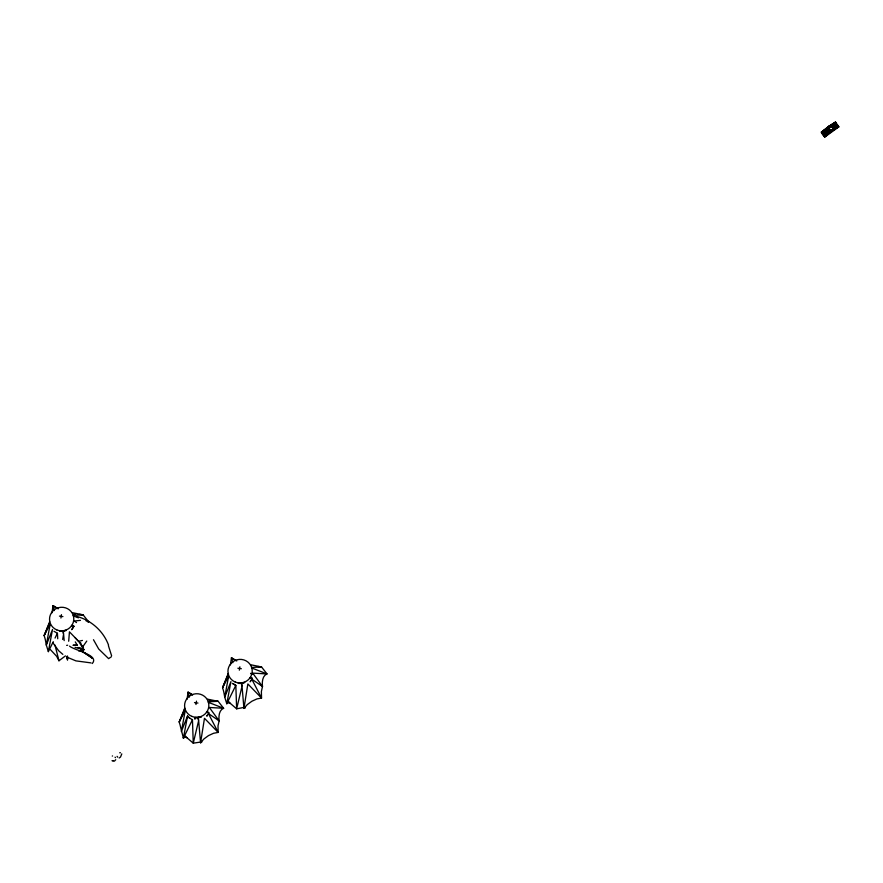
<?xml version="1.0" encoding="UTF-8"?>
<svg xmlns="http://www.w3.org/2000/svg" width="883" height="883" viewBox="0 0 883 883"><rect width="100%" height="100%" fill="white"/><g stroke="black" fill="none" stroke-linecap="round" stroke-linejoin="round"><path stroke-width="1.32" d="M83.157 645.793L83.598 649.789L80.519 642.581M828.386 127.284L828.563 126.192L828.662 126.788M835.241 122.892L835.406 121.799L838.85 126.865L824.689 137.119L821.245 132.064L822.36 132.218L821.841 133.399L821.885 131.589L825.307 136.512A18.278 3.962 -37.3 0 1 831.333 131.6L831.4 129.922L831.51 130.518A16.611 3.598 -37.3 0 1 834.336 128.587L834.667 128.377A19.691 4.26 -37.3 0 1 837.79 126.501L838.177 127.185A18.278 3.962 -37.3 0 0 831.974 131.125M67.516 656.025L67.296 658.707L68.41 657.438M68.686 641.246L69.448 631.842L78.653 641.323L83.819 649.756L78.653 650.959M60.916 618.056L61.446 614.667M195.96 704.524L196.49 701.135M239.337 670.164L239.867 666.786M200.562 742.791L204.481 718.309L218.178 732.415L213.554 733.276L208.52 735.583L203.929 738.95L200.562 742.791L201.589 742.239A1.115 0.574 -14.8 0 0 201.766 741.875L193.267 743.177L187.086 737.857A8.554 3.267 49.6 0 0 184.79 737.228L183.41 738.1L180.551 727.051A7.848 0.971 79.2 0 0 179.989 724.634L179.194 722.051L184.724 708.089M243.94 708.431L247.858 683.95L261.556 698.056L256.931 698.917L251.898 701.234L247.306 704.59L243.94 708.431L244.966 707.879A1.115 0.574 -14.8 0 0 245.143 707.515L244.933 707.206M52.009 612.802L53.024 605.65L58.377 608.795M187.053 699.27L188.057 692.117L192.086 694.491M230.43 664.91L231.445 657.769L236.799 660.914M62.671 639.447L63.609 634.115L64.161 640.605M50 625.175L46.313 645.076L48.366 651.621L49.238 649.093M185.044 711.643L181.357 731.554L187.56 715.97L189.757 718.166M228.421 677.283L224.735 697.195L226.788 703.74L228.167 702.868A8.554 3.267 49.6 0 1 230.463 703.508L236.644 708.828L243.752 707.438M48.366 651.621L52.516 629.491L46.313 645.076L45.508 640.572A7.848 0.971 79.2 0 0 44.945 638.166L44.15 635.583L49.68 621.621M184.282 735.572L183.41 738.1L187.56 715.97M115.739 759.7L114.415 761.157L112.682 760.738M183.41 738.1L184.083 735.495M228.432 673.42L227.648 675.749L228.399 673.652M227.659 701.212L226.788 703.74L230.938 681.61L224.735 697.195L223.929 692.691A7.848 0.971 79.2 0 0 223.366 690.285L222.571 687.702L228.101 673.74M184.657 709.115L183.432 712.051M46.17 630.782L44.15 635.583L49.636 625.021M46.656 629.612L48.002 626.455M183.046 712.923L179.194 722.051L185.287 710.318M48.388 625.572L49.006 624.149M227.428 676.268L222.571 687.702L228.057 677.129M837.47 126.744L833.453 129.282L831.466 125.872M831.587 125.816L833.21 124.768L835.539 127.947L824.214 136.501L821.83 133.322L836.013 123.134L835.296 122.196L834.865 122.836M833.453 129.282L834.424 128.587M53.267 641.676L49.713 648.884L56.655 656.312L58.962 660.771L65.43 655.903M55.044 638.067L57.406 633.254L53.951 631.268M188.995 717.736L192.45 719.722L184.757 735.351L187.086 737.857M233.134 683.806L235.827 685.374L228.134 701.003L230.463 703.508M111.28 656.842L108.609 658.63L98.686 648.983L93.477 639.722M73.355 627.04L71.722 629.689L73.984 626.279L72.053 625.153M208.399 713.519L218.178 732.415L218.002 725.859L219.127 720.859L208.399 713.519L206.765 716.157L207.262 715.583M251.776 679.159L261.556 698.056L261.379 691.51L262.505 686.499L251.776 679.159L250.143 681.808L250.64 681.235M83.046 646.378L86.777 641.047M837.768 126.479A18.278 3.962 -37.3 0 0 831.576 130.397L831.974 131.137L831.289 130.32L830.859 130.982A18.278 3.962 -37.3 0 0 824.843 135.894L825.704 135.231L824.203 136.435L824.082 135.783L825.307 136.512M822.713 132.671C825.506 128.366 825.76 137.141 826.786 134.304M826.102 129.779C825.66 133.775 832.227 134.503 826.543 129.415C825.715 130.044 825.826 130.066 826.598 129.426M822.901 132.505L822.481 132.88L823.331 132.13M824.369 131.192L823.431 131.986L825.848 135.11M827.901 133.388L826.885 134.172L828.055 133.256M825.075 129.702L821.378 132.77M826.885 134.172L827.592 133.631M825.009 130.673L825.528 130.276L828.464 133.333A16.611 3.598 -37.3 0 1 831.179 131.236L830.936 130.883A16.611 3.598 -37.3 0 0 828.221 133.013L828.96 132.527M825.528 130.276L824.567 131.07L826.93 134.183M822.481 132.781A18.278 3.962 -37.3 0 1 828.497 127.869L828.022 127.262A18.278 3.962 -37.3 0 0 822.084 132.053L822.073 132.108A19.691 4.26 -37.3 0 1 825.064 129.547L825.627 129.602A16.611 3.598 -37.3 0 1 828.342 127.505L827.912 126.666L829.038 126.821M112.571 755.947L112.296 756.058M826.764 129.304C827.746 127.119 831.631 131.699 829.126 132.406C832.592 129.834 822.084 125.982 829.126 132.406M826.709 128.41L831.709 124.9M831.113 130.861L830.881 131.026A15.541 3.366 -37.3 0 0 830.23 131.567L827.812 128.443L828.309 128.123M827.812 128.443L828.751 127.803L831.135 130.971A18.278 3.962 -37.3 0 0 825.119 135.883L825.064 135.872A18.278 3.962 -37.3 0 1 831.124 130.916M830.881 131.026L830.23 131.567M836.002 123.068L832.183 125.463L834.612 129.117L831.963 125.607M838.364 126.17L834.545 128.62L832.062 125.485M831.091 126.17L831.797 125.717M831.775 125.386L832.062 124.967A19.691 4.26 -37.3 0 1 835.186 123.09L834.943 122.726A19.691 4.26 -37.3 0 0 831.83 124.646L831.742 125.176A16.611 3.598 -37.3 0 0 828.982 127.042M836.433 127.406L835.693 127.847L833.364 124.669L834.347 124.084L836.444 127.395M119.713 752.769L120.463 752.758M119.216 757.978L120.541 756.996L121.788 753.872M66.17 630.219L62.87 631.036L63.499 633.873L63.333 631.036L59.934 631.003M62.925 631.323L66.225 630.495M244.591 682.327L241.291 683.155L241.92 685.981L241.754 683.155L238.355 683.122M241.346 683.431L244.646 682.614M201.214 716.687L197.913 717.504L198.543 720.34L198.377 717.515L194.977 717.482L194.944 719.159L195 717.747L198.399 717.791M197.969 717.791L201.269 716.963M78.653 641.323L82.45 640.44M87.892 621.941L88.587 621.809L83.123 614.844L72.472 612.692M66.644 645.374L67.638 645.241M80.452 620.352L74.304 621.014L76.523 622.581M81.413 649.811L83.819 649.756L78.863 647.46M73.267 615.308L83.123 614.844L79.47 614.402M251.688 667.427L261.545 666.963L267.008 673.917C262.361 675.683 261.953 682.217 262.505 686.499L252.726 673.133L267.008 673.917L251.721 667.978M208.311 701.775L218.167 701.323L223.631 708.276C218.984 710.031 218.576 716.577 219.127 720.859L209.348 707.482L223.631 708.276L208.344 702.327M73.289 645.274L77.274 645.208L75.276 641.897M73.146 645.219L77.274 645.208M59.956 631.279L63.355 631.312M238.377 683.398L241.776 683.431M92.24 663.541C99.922 655.054 74.691 650.55 69.536 646.124M112.009 760.705L113.201 760.76M91.026 662.89L75.927 660.881L66.832 657.095M257.891 666.51L261.545 666.963L250.893 664.8M214.514 700.87L218.167 701.323L207.505 699.159M117.726 757.184L117.064 756.356M59.448 616.113L62.925 616.599M237.869 668.232L241.346 668.718M194.492 702.592L197.969 703.067M250.629 673.608L253.156 674.06L250.595 673.365M71.424 625.572L73.984 626.279M249.845 677.691L252.406 678.398L250.474 677.272M75.033 647.36L83.819 649.756L77.781 647.471M206.467 712.051L209.028 712.747L207.097 711.632M76.711 616.411C91.148 620.153 103.399 631.124 108.554 645.142M73.3 615.859L78.399 617.846M86.037 620.815L88.587 621.809M232.372 683.387L235.275 685.065M235.971 660.683L231.445 657.769L232.836 662.68M192.593 695.031L188.057 692.117L189.459 697.04M57.55 608.564L53.024 605.65L54.415 610.561M62.836 654.38L58.598 650.683L52.991 642.945M244.823 708.011L243.818 707.007L242.03 686.223L236.644 708.828L235.827 685.374M201.445 742.36L200.441 741.356L198.653 720.583L193.267 743.177L192.45 719.722M74.978 637.537L78.598 641.5M115.496 757.669L115.055 757.161M838.177 127.185L838.232 125.552L838.375 126.236L836.83 127.174L834.501 123.995L835.362 123.554L834.899 122.472A18.278 3.962 -37.3 0 0 828.695 126.412L828.695 126.468M835.263 123.355L837.735 126.71L838.133 125.927L838.85 126.865M831.124 126.092L833.497 129.205M828.695 126.424L829.137 127.417L828.74 126.688A18.278 3.962 -37.3 0 1 834.921 122.748L834.954 122.781M831.532 130.154L831.775 130.507A18.278 3.962 -37.3 0 1 837.956 126.523L837.735 126.192A18.278 3.962 -37.3 0 0 831.532 130.187M830.859 130.982L831.333 131.611M822.007 132.163A18.278 3.962 -37.3 0 1 828.022 127.251L828.099 127.152A16.611 3.598 -37.3 0 0 825.384 129.293L825.66 129.812M823.287 132.119L825.704 135.231M828.497 127.88L828.044 126.887A18.278 3.962 -37.3 0 0 822.029 131.799L822.305 132.417A19.691 4.26 -37.3 0 1 825.307 129.856L825.34 130.077M828.177 133.797L828.144 133.587A19.691 4.26 -37.3 0 0 825.152 136.148L824.854 135.518A18.278 3.962 -37.3 0 1 830.881 130.607M108.388 645.594L111.622 655.826M55 645.109L58.962 660.771M66.854 656.356L67.561 660.098L66.931 656.577M834.943 128.907L834.899 128.686A19.691 4.26 -37.3 0 1 838.022 126.821L838.022 126.81A18.278 3.962 -37.3 0 0 831.808 130.717L831.819 130.772A16.611 3.598 -37.3 0 1 834.578 128.896L834.612 129.117M831.168 131.192L831.179 131.236A18.278 3.962 -37.3 0 0 825.152 136.092L825.141 136.148M824.854 136.037L824.722 135.32L824.689 137.119M57.406 633.254L57.726 638.762M822.283 132.152A18.278 3.962 -37.3 0 1 828.287 127.24A18.278 3.962 -37.3 0 0 822.272 132.108M828.938 126.777A18.278 3.962 -37.3 0 1 835.119 122.847M828.96 126.578A16.611 3.598 -37.3 0 1 831.72 124.702M829.137 127.406A18.278 3.962 -37.3 0 1 835.329 123.477M822.316 132.362A18.278 3.962 -37.3 0 1 828.331 127.45M828.971 126.986A18.278 3.962 -37.3 0 1 835.163 123.057M824.91 135.827A19.691 4.26 -37.3 0 1 827.901 133.278M824.921 135.783A18.278 3.962 -37.3 0 1 830.925 130.872M74.073 614.104A8.124 0.872 2.7 0 1 75.419 614.138M209.116 700.583A8.124 0.872 2.7 0 1 211.821 700.672M91.711 657.714L82.02 651.235L92.307 658.133L91.711 657.714M56.788 629.91A12.152 11.788 -10.2 0 0 73.73 617.636A12.152 11.788 -10.2 0 0 54.481 609.623A12.152 11.788 -10.2 0 0 56.788 629.91M191.832 716.378A12.152 11.788 -10.2 0 0 208.774 704.104A12.152 11.788 -10.2 0 0 189.525 696.091A12.152 11.788 -10.2 0 0 191.832 716.378M235.209 682.029A12.152 11.788 -10.2 0 0 252.152 669.755A12.152 11.788 -10.2 0 0 232.902 661.731A12.152 11.788 -10.2 0 0 235.209 682.029"/></g></svg>
